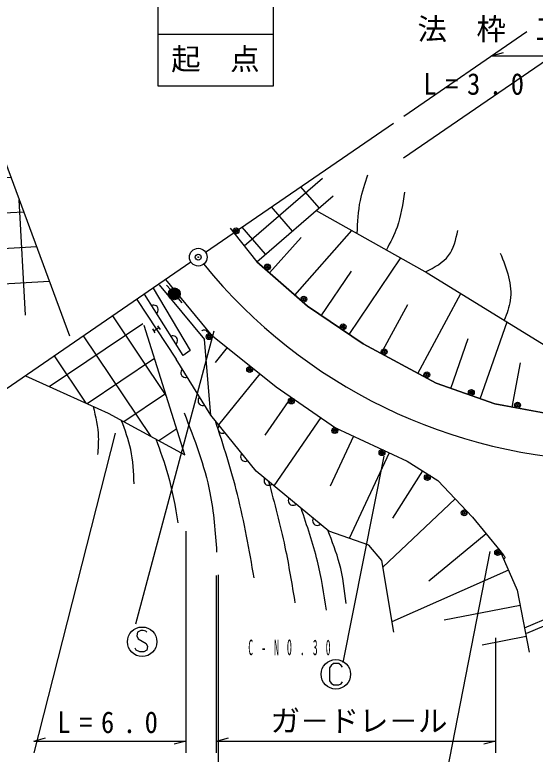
# Model space of a CAD drawing. Units: millimetres, scale not verified. Extents: x 40000 to 680000, y 20000 to 380000.
# Drawn here: x 467005 to 511128, y 253279 to 315980 of the extents above; entities that cross this region are included whole.
import ezdxf
from ezdxf.enums import TextEntityAlignment as Align

# ---------------------------------------------------------------- set-up
doc = ezdxf.new("R2010")
doc.units = ezdxf.units.MM
doc.header["$LTSCALE"] = 1000
doc.header["$PDMODE"] = 32
doc.header["$PDSIZE"] = 500
doc.layers.add('M-BGD', color=7, linetype='Continuous', lineweight=25)
doc.layers.add('M-OTRS', color=6, linetype='Continuous')
doc.styles.add('ＭＳ ゴシック', font='')
doc.styles.get('ＭＳ ゴシック').set_extended_font_data('MS Gothic')

msp = doc.modelspace()

# ---------------------------------------------------------------- hatches: boundary and pattern name
at = {"layer": 'M-BGD'}
h = msp.add_hatch(dxfattribs=at)
h.set_pattern_fill('USER', color=256, style=0, pattern_type=2)
h.set_pattern_definition([(183.2178, (152375, 612059), (168.394, -2995.27), []), (93.2178, (152375, 612059), (-2995.27, -168.394), [])])
h.paths.add_polyline_path([(470844, 290921), (466562, 302495), (463112, 301322), (452747, 300740), (455565, 288793)])
h = msp.add_hatch(dxfattribs=at)
h.set_pattern_fill('USER', color=256, style=0, pattern_type=2)
h.set_pattern_definition([(40.84036, (146007, 636575), (-1961.861, 2269.604), []), (310.84036, (146007, 636575), (2269.604, 1961.861), [])])
h.paths.add_polyline_path([(485572, 297496), (487540, 295041), (494007, 300631), (492847, 302493)])
h = msp.add_hatch(dxfattribs=at)
h.set_pattern_fill('USER', color=256, style=0, pattern_type=2)
h.set_pattern_definition([(123.9104, (140612, 627006), (-2489.732, -1673.689), []), (33.9104, (140612, 627006), (-1673.689, 2489.732), [])])
h.paths.add_polyline_path([(467913, 285368), (474930, 282192), (481430, 278674), (477972, 289646), (476762, 291446)])

# ---------------------------------------------------------------- linework, layer by layer
for p, q in [((479164, 314327), (488906, 314327)), ((499985, 307396), (510415, 314559)), ((513380, 313027), (499966, 303814)), ((507434, 312511), (508434, 312791)), ((507434, 312511), (512629, 312511)), ((464428, 308267), (471639, 288770)), ((483178, 295852), (499120, 306801)), ((485259, 297886), (485572, 297496)), ((485572, 297496), (487540, 295041)), ((490746, 292205), (495594, 297686)), ((488609, 294096), (491274, 297108)), ((495350, 288876), (499725, 295363)), ((481942, 295003), (466260, 284232)), ((487540, 295041), (491815, 291260)), ((492993, 290465), (495541, 294242)), ((479793, 293527), (483639, 288878)), ((479253, 293081), (483100, 288432)), ((480196, 292680), (479856, 293046)), ((481284, 287095), (478005, 292299)), ((501173, 285574), (504828, 292345)), ((477346, 291846), (480690, 286774)), ((480854, 291927), (481173, 291542)), ((491815, 291260), (496528, 288081)), ((498076, 287245), (500324, 291408)), ((506461, 283423), (508751, 289935)), ((477256, 264343), (483895, 289183)), ((478919, 289006), (478699, 289340)), ((479226, 289448), (478809, 289173)), ((479116, 289615), (479336, 289281)), ((483250, 289192), (483639, 288878)), ((483639, 288878), (489164, 284418)), ((503968, 284300), (505455, 288530)), ((496528, 288081), (502721, 284738)), ((485020, 287763), (484002, 286501)), ((509188, 282710), (509882, 286458)), ((487783, 285533), (484289, 281206)), ((502721, 284738), (507708, 282984)), ((489164, 284418), (494204, 280964)), ((490424, 283554), (488213, 280329)), ((507708, 282984), (513627, 281888)), ((492944, 281827), (488975, 276036)), ((494204, 280964), (500263, 278132)), ((475502, 280508), (468616, 253398)), ((495719, 280256), (493738, 276018)), ((494848, 261066), (498311, 278542)), ((498748, 278840), (495358, 271584)), ((500263, 278132), (502868, 276490)), ((501565, 277311), (499034, 273296)), ((502868, 276490), (505813, 273375)), ((504340, 274933), (498206, 269133)), ((505813, 273375), (508134, 270544)), ((481528, 253398), (481528, 272196)), ((506973, 271960), (502100, 267963)), ((501233, 239275), (507298, 270468)), ((508134, 270544), (508451, 270157)), ((484116, 253398), (484116, 268424)), ((484273, 221386), (484273, 268494)), ((508870, 268874), (498982, 264516)), ((509861, 265886), (503406, 264637)), ((510226, 264000), (514134, 265661)), ((510422, 263540), (514329, 265200)), ((510371, 263253), (506624, 262528)), ((507782, 253398), (507782, 263149)), ((468616, 254398), (469616, 254678)), ((484116, 254398), (485116, 254678)), ((468616, 254398), (481528, 254398)), ((481528, 254398), (480528, 254118)), ((484116, 254398), (507782, 254398)), ((507782, 254398), (506782, 254118))]:
    msp.add_line(p, q, dxfattribs=at)
msp.add_lwpolyline([(488906, 309936), (479164, 309936), (479164, 328048), (488906, 328048)], close=True, dxfattribs=at)
for points in [[(485572, 297496), (487540, 295041), (494007, 300631)], [(492568, 299387), (501954, 294110), (512038, 287917), (517205, 282376)], [(517223, 281676), (513627, 281888), (507708, 282984), (502721, 284738), (496528, 288081), (491815, 291260), (487540, 295041)], [(478737, 292802), (481879, 287506), (481284, 287095)], [(479038, 290659), (479102, 290738), (479144, 290821), (479169, 290931), (479167, 291025), (479143, 291123), (479075, 291231), (478996, 291295), (478913, 291337), (478803, 291362), (478710, 291360), (478611, 291336)], [(467913, 285368), (474930, 282192), (481430, 278674), (477972, 289646)], [(482860, 289186), (482885, 289217), (482938, 289251), (482993, 289271), (483063, 289279), (483121, 289271), (483188, 289242), (483250, 289192)], [(480677, 288057), (480742, 288135), (480784, 288219), (480809, 288329), (480807, 288422), (480783, 288521), (480714, 288629), (480636, 288693), (480553, 288735), (480443, 288760), (480349, 288758), (480251, 288734)], [(499130, 263636), (498111, 269695), (497035, 270997), (493638, 272186), (487465, 277283), (483615, 282039), (483100, 288432)], [(483639, 288878), (489164, 284418), (494204, 280964), (500263, 278132), (502868, 276490), (505813, 273375), (508134, 270544), (509607, 267203), (510626, 261937)], [(493638, 272186), (487465, 277283), (483615, 282039), (480690, 286774)], [(481211, 285931), (481146, 285853), (481103, 285770), (481077, 285660), (481078, 285567), (481101, 285469), (481169, 285360), (481246, 285295), (481329, 285252), (481439, 285226), (481533, 285227), (481631, 285250)], [(482673, 283564), (482608, 283486), (482565, 283403), (482539, 283293), (482541, 283200), (482564, 283101), (482631, 282992), (482709, 282927), (482792, 282884), (482902, 282858), (482995, 282860), (483094, 282883)], [(484326, 281161), (484271, 281076), (484239, 280988), (484227, 280876), (484240, 280783), (484276, 280689), (484356, 280589), (484442, 280535), (484529, 280503), (484642, 280491), (484734, 280504), (484829, 280539)], [(486251, 278783), (486196, 278698), (486164, 278610), (486153, 278497), (486166, 278405), (486201, 278310), (486282, 278211), (486367, 278156), (486455, 278124), (486567, 278112), (486659, 278126), (486754, 278161)], [(488185, 276688), (488149, 276594), (488135, 276501), (488146, 276389), (488177, 276301), (488231, 276215), (488329, 276134), (488424, 276097), (488516, 276083), (488629, 276094), (488717, 276125), (488802, 276179)], [(490243, 274989), (490207, 274895), (490193, 274803), (490203, 274690), (490234, 274602), (490288, 274516), (490387, 274435), (490481, 274398), (490573, 274384), (490686, 274395), (490774, 274426), (490860, 274480)], [(492300, 273290), (492264, 273196), (492250, 273104), (492261, 272991), (492292, 272903), (492346, 272817), (492444, 272736), (492539, 272699), (492631, 272685), (492744, 272696), (492832, 272727), (492917, 272781)], [(508451, 270157), (508502, 270096), (508526, 270051), (508541, 269985), (508543, 269935), (508531, 269887), (508504, 269825), (508471, 269786), (508448, 269767)], [(478201, 263615), (478101, 263715), (477901, 263765), (477701, 263765), (477401, 263615), (477351, 263315), (477451, 263065), (478151, 262665), (478251, 262415), (478201, 262115), (477951, 261965), (477601, 261965), (477301, 262115), (477201, 262265)], [(494778, 260658), (494678, 260808), (494478, 260958), (494028, 260958), (493828, 260808), (493678, 260608), (493678, 259508), (493828, 259308), (494028, 259158), (494478, 259158), (494678, 259258), (494778, 259408)]]:
    msp.add_lwpolyline(points, dxfattribs=at)
for centre, radius in [((485767, 297653), 250), ((485767, 297653), 150), ((485767, 297653), 50), ((482560, 295427), 750), ((482560, 295427), 30), ((488428, 294590), 250), ((488428, 294590), 150), ((488428, 294590), 50), ((480536, 292313), 500), ((480536, 292313), 440), ((480536, 292313), 380), ((480536, 292313), 320), ((480536, 292313), 260), ((480536, 292313), 200), ((480536, 292313), 140), ((480536, 292313), 80), ((480536, 292313), 20), ((491506, 291867), 250), ((491506, 291867), 150), ((491506, 291867), 50), ((494838, 289523), 250), ((494838, 289523), 150), ((494838, 289523), 50), ((483482, 288683), 250), ((483482, 288683), 150), ((483482, 288683), 50), ((498321, 287397), 250), ((498321, 287397), 150), ((498321, 287397), 50), ((486920, 285908), 250), ((486920, 285908), 150), ((486920, 285908), 50), ((501938, 285445), 250), ((501938, 285445), 150), ((501938, 285445), 50), ((505715, 283950), 250), ((505715, 283950), 150), ((490454, 283231), 250), ((505715, 283950), 50), ((490454, 283231), 150), ((490454, 283231), 50), ((509631, 282883), 250), ((509631, 282883), 150), ((509631, 282883), 50), ((494137, 280719), 250), ((494137, 280719), 150), ((494137, 280719), 50), ((498140, 278848), 250), ((498140, 278848), 150), ((498140, 278848), 50), ((501983, 276752), 250), ((501983, 276752), 150), ((501983, 276752), 50), ((505111, 273753), 250), ((505111, 273753), 150), ((505111, 273753), 50), ((507941, 270386), 250), ((507941, 270386), 150), ((507941, 270386), 50), ((477801, 262815), 1250), ((494228, 260058), 1250)]:
    msp.add_circle(centre, radius, dxfattribs=at)
msp.add_arc((517989, 323172), 45000, 219.01918, 269.13458, dxfattribs=at)
for points in [[(496031, 297440), (496074, 298379), (496118, 299318), (496302, 300230), (496452, 300972), (496695, 301696), (496938, 302420)], [(500045, 300937), (499897, 299926), (499748, 298916), (499410, 297970), (499173, 297307), (498842, 296676), (498512, 296045)], [(501826, 294182), (502578, 294569), (503330, 294957), (503789, 295568), (504220, 296143), (504393, 296915), (504566, 297687)], [(508168, 295780), (508690, 294428), (509211, 293076), (509016, 291754), (508933, 291194), (508721, 290639), (508509, 290084)], [(473650, 282771), (473855, 281908), (474061, 281045), (474086, 280171), (474101, 279679), (474058, 279183), (474016, 278688)], [(481361, 282219), (482227, 279988), (483093, 277757), (483551, 275439), (483876, 273796), (483996, 272110), (484116, 270424)], [(477124, 276216), (477083, 277192), (477043, 278169), (476841, 279111), (476660, 279957), (476348, 280775), (476037, 281593)], [(487294, 268234), (486880, 270603), (486466, 272971), (485882, 275297), (485354, 277400), (484688, 279469), (484021, 281537)], [(478961, 280011), (479330, 279012), (479699, 278013), (479986, 276992), (480363, 275653), (480599, 274274), (480834, 272896)], [(488525, 276408), (489020, 274562), (489514, 272715), (489908, 270848), (490238, 269280), (490497, 267698), (490755, 266115)], [(493439, 265480), (493218, 266878), (492996, 268276), (492662, 269647), (492293, 271165), (491786, 272649), (491280, 274133)], [(495101, 266045), (494964, 267188), (494827, 268331), (494536, 269435), (494282, 270399), (493911, 271333), (493540, 272266)]]:
    msp.add_open_spline(points, degree=3, knots=[0, 0, 0, 0, 1, 1, 1, 2, 2, 2, 2], dxfattribs=at)
at = {"layer": 'M-OTRS'}
msp.add_point((482560, 295427), dxfattribs=at)

# ---------------------------------------------------------------- texts
at = {"layer": 'M-BGD', "style": 'ＭＳ ゴシック'}
for s, p in [('法\u3000枠\u3000工', (501146, 313303)), ('起\u3000点', (480262, 310759)), ('ガ－ドレ－ル', (488689, 254640))]:
    msp.add_text(s, height=1833, dxfattribs=at).set_placement(p, align=Align.BOTTOM_LEFT)
at = {"layer": 'M-BGD', "attachment_point": 7, "style": 'ＭＳ ゴシック'}
for s, insert, char_height in [('\\T1.65;\\W0.9;L=3.0', (501647, 309169), 1833), ('\\T2.71;\\W0.45;C-NO.30', (486800, 261655), 1320), ('\\T1.65;\\W0.9;L=6.0', (470610, 255045), 1833)]:
    msp.add_mtext(s, dxfattribs=dict(at, insert=insert, char_height=char_height))

doc.saveas('drawing.dxf')
